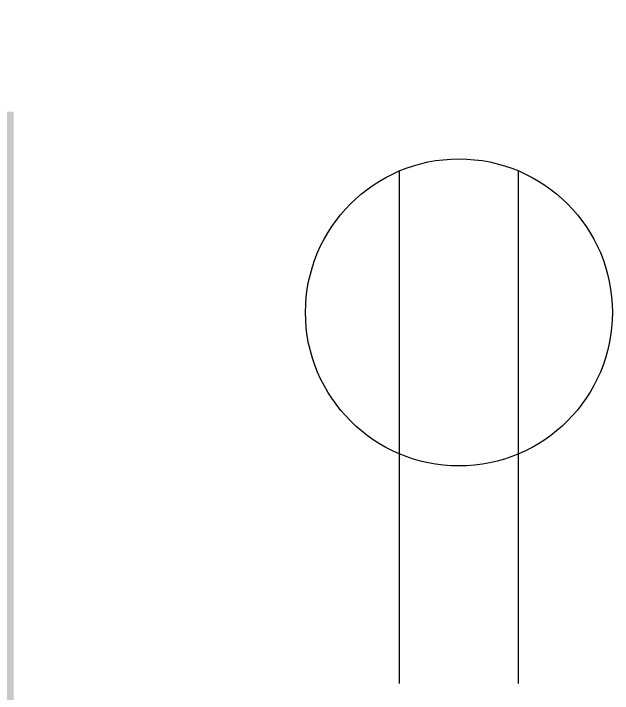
# Model space of a CAD drawing. Header units: inches. Extents: x 1076 to 2563, y 349 to 2134.
# Drawn here: x 2227.89 to 2247.21, y 885.91 to 907.83 of the extents above; entities that cross this region are included whole.
import ezdxf

# ---------------------------------------------------------------- set-up
doc = ezdxf.new("R2010")
doc.units = ezdxf.units.IN
doc.header["$MEASUREMENT"] = 0
doc.layers.add('A-ANNO-NOTE', color=131, linetype='Continuous', lineweight=30)
doc.layers.add('A-WALL-PATT', color=111, linetype='Continuous', lineweight=13)

msp = doc.modelspace()

# ---------------------------------------------------------------- hatches: boundary and pattern name
at = {"layer": 'A-WALL-PATT'}
msp.add_hatch(color=250, dxfattribs=at).paths.add_polyline_path([(2204.371, 871.825), (2227.893, 871.825), (2227.893, 904.667), (2227.268, 904.667), (2227.268, 872.45), (2204.518, 872.45), (2204.518, 907.2), (2226.479, 907.2), (2226.479, 907.825), (2203.893, 907.825), (2203.893, 874.167), (2204.371, 874.167), (2204.371, 872.337)], flags=0)

# ---------------------------------------------------------------- linework, layer by layer
at = {"layer": 'A-ANNO-NOTE'}
for p, q in [((2240.344, 886.228), (2240.344, 902.755)), ((2240.344, 886.228), (2240.344, 902.755)), ((2244.177, 886.228), (2244.177, 902.755))]:
    msp.add_line(p, q, dxfattribs=at)
msp.add_circle((2242.261, 898.191), 4.95, dxfattribs=at)

doc.saveas('drawing.dxf')
